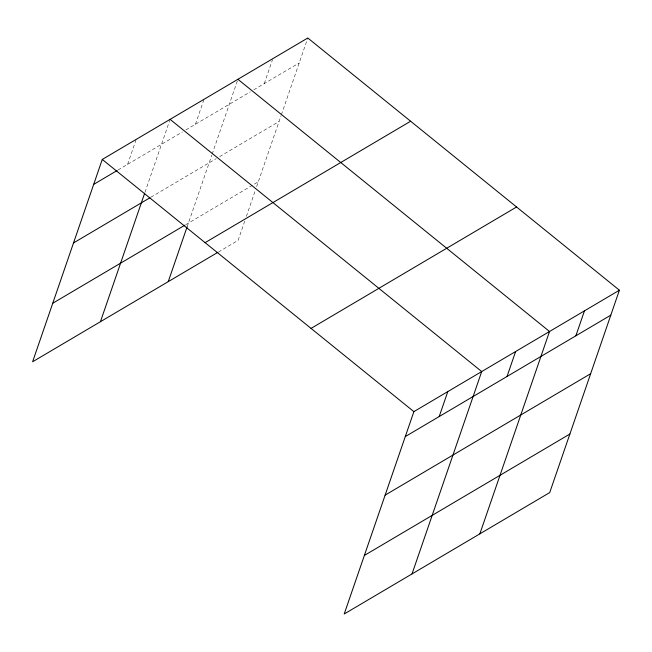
<?xml version="1.0" encoding="UTF-8"?>
<svg xmlns="http://www.w3.org/2000/svg" width="652" height="652" viewBox="0 0 652 652"><rect width="100%" height="100%" fill="white"/><g stroke="black" fill="none" stroke-linecap="round" stroke-linejoin="round"><path stroke-width="0.49" stroke-dasharray="3.26 2.44" d="M127.596 164.345L136.186 139.398M144.98 192.299L169.764 120.318M195.421 124.271L204.011 99.324M187.075 226.945L211.81 155.111M212.144 154.149L237.923 79.291M264.264 83.595L272.528 59.609M244.728 221.175L238.119 240.368L218.901 251.721M246.383 216.374L255.299 190.457M256.627 186.619L281.028 115.746M281.362 114.785L307.793 38.003M118.036 169.993L182.373 131.981M185.853 129.927L250.295 91.859M253.783 89.789L299.203 62.959M150.914 197.206L216.154 158.656M219.651 156.594L279.048 121.5M185.796 224.647L258.273 181.818"/><path stroke-width="0.98" d="M619.4 290.213L413.881 411.632L344.207 613.997L549.726 492.57L619.4 290.213L307.793 38.003L102.274 159.43L32.6 361.787L218.029 252.234M100.424 321.721L144.654 193.261M168.24 281.648L187.075 226.945M439.203 416.546L447.794 391.599M412.023 573.923L481.706 371.567L170.099 119.357M507.02 376.481L515.61 351.526M479.848 533.858L549.522 331.493L237.923 79.291M575.871 335.804L584.461 310.849M93.684 184.377L117.164 170.506M73.529 242.927L150.041 197.719M52.755 303.245L184.923 225.16M205.111 242.658L410.621 121.231M311.053 328.404L516.571 206.986M405.291 436.587L610.81 315.16M385.136 495.129L590.647 373.71M364.362 555.447L569.881 434.028M102.274 159.43L413.881 411.632"/></g></svg>
